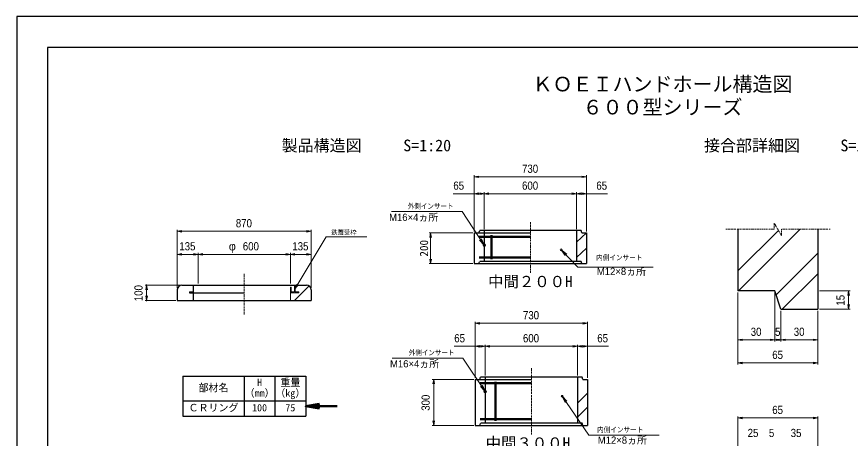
# Model space of a CAD drawing. Units: millimetres, scale not verified. Extents: x -210 to 210, y -148 to 148.
# Drawn here: x -210 to 61.1, y 11.3 to 148.5 of the extents above; entities that cross this region are included whole.
import ezdxf
from ezdxf.enums import TextEntityAlignment as Align

# ---------------------------------------------------------------- set-up
doc = ezdxf.new("R2010")
doc.units = ezdxf.units.MM
doc.linetypes.add('USER1', pattern=[12.95, 6.35, -3.175, 0.25, -3.175])
doc.linetypes.add('USER2', pattern=[4.7625, 3.175, -1.5875])
doc.layers.add('0-0', color=7, linetype='Continuous')
for name, color, linetype, lineweight in [('0-1_0', 9, 'Continuous', 25), ('0-2_dims', 2, 'Continuous', 13), ('0-3_pen1実線', 4, 'Continuous', 13), ('0-4_pen2実線', 3, 'Continuous', 13), ('0-5_pen3実線', 7, 'Continuous', 25), ('0-6_pen4実線', 6, 'Continuous', 25), ('0-7_pen1一点', 4, 'USER1', 13), ('0-8_pen2破線', 3, 'USER2', 25), ('0-A_鉄筋 1', 7, 'Continuous', 50), ('0-B_鉄筋 2', 7, 'USER2', 50)]:
    doc.layers.add(name, color=color, linetype=linetype, lineweight=lineweight)
doc.styles.add('ＭＳ ゴシック', font='')
doc.styles.add('ＭＳ Ｐゴシック', font='')
doc.styles.get('ＭＳ ゴシック').set_extended_font_data('MS Gothic')
doc.styles.get('ＭＳ Ｐゴシック').set_extended_font_data('MS PGothic')

# ---------------------------------------------------------------- blocks, each defined once
blk = doc.blocks.new('部分図 1')
at = {"layer": '0-1_0'}
blk.add_lwpolyline([(0, 0), (8400, 0), (8400, 5940), (0, 5940)], close=True, dxfattribs=at)
at = {"layer": '0-2_dims'}
for p, q in [((2976, 4543), (2976, 4907.95)), ((3706, 4897.95), (2976, 4897.95)), ((3706, 4543), (3706, 4907.95)), ((2976, 4543), (2976, 4798)), ((3041, 4558), (3041, 4798)), ((3041, 4558), (3041, 4798)), ((3041, 4788), (3641, 4788)), ((3641, 4558), (3641, 4798)), ((3641, 4558), (3641, 4798)), ((3706, 4543), (3706, 4798)), ((1044.75, 4173.38), (1044.75, 4553.33)), ((1914.75, 4543.33), (1044.75, 4543.33)), ((1914.75, 4173.38), (1914.75, 4553.33)), ((1044.75, 4173.38), (1044.75, 4403.33)), ((1179.75, 4393.33), (1044.75, 4393.33)), ((1179.75, 4203.38), (1179.75, 4403.33)), ((1179.75, 4203.38), (1179.75, 4403.33)), ((1179.75, 4393.33), (1779.75, 4393.33)), ((1779.75, 4203.38), (1779.75, 4403.33)), ((1779.75, 4203.38), (1779.75, 4403.33)), ((1779.75, 4393.33), (1914.75, 4393.33)), ((1914.75, 4173.38), (1914.75, 4403.33)), ((1064.75, 4193.38), (834.81, 4193.38)), ((844.81, 4193.38), (844.81, 4197.93)), ((844.81, 4193.38), (844.81, 4093.38)), ((4690, 4146.23), (4690, 3826.95)), ((4690, 4146.23), (4690, 3676.95)), ((4930, 4146.23), (4930, 3826.95)), ((4930, 4146.23), (4930, 3826.95)), ((5220, 4156.23), (5420.05, 4156.23)), ((5410.05, 4156.23), (5410.05, 4036.23)), ((1034.75, 4093.38), (834.81, 4093.38)), ((844.81, 4093.38), (844.81, 4088.83)), ((4970, 4026.23), (4970, 3826.95)), ((4970, 4026.23), (4970, 3826.95)), ((5210, 4026.23), (5210, 3826.95)), ((5210, 4026.23), (5210, 3676.95)), ((5220, 4036.23), (5420.05, 4036.23)), ((2982, 3590), (2982, 3954.95)), ((3712, 3944.95), (2982, 3944.95)), ((3712, 3590), (3712, 3954.95)), ((2982, 3590), (2982, 3804.95)), ((3047, 3605), (3047, 3804.95)), ((3047, 3605), (3047, 3804.95)), ((3647, 3605), (3647, 3804.95)), ((3647, 3605), (3647, 3804.95)), ((3712, 3590), (3712, 3804.95)), ((4930, 3836.95), (4690, 3836.95)), ((4970, 3836.95), (4930, 3836.95)), ((4970, 3836.95), (5210, 3836.95)), ((3047, 3794.95), (3647, 3794.95)), ((5210, 3686.95), (4690, 3686.95)), ((2972, 3580), (2702.06, 3580)), ((2712.06, 3280), (2712.06, 3580)), ((4690, 2988.4), (4690, 3338.69)), ((4690, 3328.69), (5210, 3328.69)), ((5210, 2868.4), (5210, 3338.69)), ((2972, 3280), (2702.06, 3280))]:
    blk.add_line(p, q, dxfattribs=at)
at = {"layer": '0-2_dims', "lineweight": 18}
for p, q in [((2851.07, 4671.38), (2436.76, 4671.38)), ((2042.95, 4508.36), (2277.26, 4508.36)), ((2966, 4533), (2682, 4533)), ((2692, 4533), (2692, 4333)), ((2966, 4333), (2682, 4333)), ((3727.5, 4309), (4138.48, 4309)), ((2857.07, 3718.38), (2442.76, 3718.38)), ((3766.54, 3216.62), (4177.52, 3216.62))]:
    blk.add_line(p, q, dxfattribs=at)
at = {"layer": '0-2_dims', "lineweight": 50}
blk.add_line((1879.75, 3404.91), (2084, 3404.91), dxfattribs=at)
at = {"layer": '0-2_dims'}
for points in [[(3006, 4902.95), (2976, 4897.95), (3006, 4892.95)], [(3676, 4892.95), (3706, 4897.95), (3676, 4902.95)], [(3041, 4788), (2976, 4788), (2839.6, 4788)], [(3006, 4793), (2976, 4788), (3006, 4783)], [(3011, 4783), (3041, 4788), (3011, 4793)], [(3071, 4793), (3041, 4788), (3071, 4783)], [(3611, 4783), (3641, 4788), (3611, 4793)], [(3671, 4793), (3641, 4788), (3671, 4783)], [(3641, 4788), (3706, 4788), (3842.4, 4788)], [(3676, 4783), (3706, 4788), (3676, 4793)], [(3041, 4453), (2896.07, 4671.38), (2851.07, 4671.38)], [(1074.75, 4548.33), (1044.75, 4543.33), (1074.75, 4538.33)], [(1811.75, 4171.38), (2012.95, 4508.36), (2042.95, 4508.36)], [(1884.75, 4538.33), (1914.75, 4543.33), (1884.75, 4548.33)], [(3009.87, 4486.35), (3041, 4453), (3022.37, 4494.64)], [(1074.75, 4398.33), (1044.75, 4393.33), (1074.75, 4388.33)], [(1149.75, 4388.33), (1179.75, 4393.33), (1149.75, 4398.33)], [(1209.75, 4398.33), (1179.75, 4393.33), (1209.75, 4388.33)], [(1749.75, 4388.33), (1779.75, 4393.33), (1749.75, 4398.33)], [(1809.75, 4398.33), (1779.75, 4393.33), (1809.75, 4388.33)], [(1884.75, 4388.33), (1914.75, 4393.33), (1884.75, 4398.33)], [(3577.33, 4395.41), (3541, 4423), (3566.42, 4385.12)], [(3541, 4423), (3648.5, 4309), (3727.5, 4309)], [(849.81, 4163.38), (844.81, 4193.38), (839.81, 4163.38)], [(1822.84, 4199.7), (1811.75, 4171.38), (1831.43, 4194.57)], [(839.81, 4123.38), (844.81, 4093.38), (849.81, 4123.38)], [(5415.05, 4126.23), (5410.05, 4156.23), (5405.05, 4126.23)], [(5405.05, 4066.23), (5410.05, 4036.23), (5415.05, 4066.23)], [(3012, 3949.95), (2982, 3944.95), (3012, 3939.95)], [(3682, 3939.95), (3712, 3944.95), (3682, 3949.95)], [(3012, 3799.95), (2982, 3794.95), (3012, 3789.95)], [(3017, 3789.95), (3047, 3794.95), (3017, 3799.95)], [(3077, 3799.95), (3047, 3794.95), (3077, 3789.95)], [(3617, 3789.95), (3647, 3794.95), (3617, 3799.95)], [(3677, 3799.95), (3647, 3794.95), (3677, 3789.95)], [(3682, 3789.95), (3712, 3794.95), (3682, 3799.95)], [(4720, 3841.95), (4690, 3836.95), (4720, 3831.95)], [(4900, 3831.95), (4930, 3836.95), (4900, 3841.95)], [(4960, 3841.95), (4930, 3836.95), (4960, 3831.95)], [(4940, 3831.95), (4970, 3836.95), (4940, 3841.95)], [(5000, 3841.95), (4970, 3836.95), (5000, 3831.95)], [(5180, 3831.95), (5210, 3836.95), (5180, 3841.95)], [(3047, 3794.95), (2982, 3794.95), (2845.6, 3794.95)], [(3647, 3794.95), (3712, 3794.95), (3848.4, 3794.95)], [(3047, 3500), (2902.07, 3718.38), (2857.07, 3718.38)], [(4720, 3691.95), (4690, 3686.95), (4720, 3681.95)], [(5180, 3681.95), (5210, 3686.95), (5180, 3691.95)], [(2717.06, 3550), (2712.06, 3580), (2707.06, 3550)], [(3015.87, 3533.35), (3047, 3500), (3028.37, 3541.64)], [(3578.7, 3437.2), (3547, 3470), (3566.35, 3428.69)], [(3547, 3470), (3721.54, 3216.62), (3766.54, 3216.62)], [(2707.06, 3310), (2712.06, 3280), (2717.06, 3310)], [(4720, 3333.69), (4690, 3328.69), (4720, 3323.69)], [(5180, 3323.69), (5210, 3328.69), (5180, 3333.69)]]:
    blk.add_lwpolyline(points, dxfattribs=at)
at = {"layer": '0-2_dims', "lineweight": 18}
for points in [[(2697, 4503), (2692, 4533), (2687, 4503)], [(2687, 4363), (2692, 4333), (2697, 4363)]]:
    blk.add_lwpolyline(points, dxfattribs=at)
at = {"layer": '0-2_dims', "lineweight": 50}
blk.add_lwpolyline([(1969.75, 3419.91), (1879.75, 3404.91), (1969.75, 3389.91)], dxfattribs=at)
at = {"layer": '0-3_pen1実線'}
for p, q in [((4690, 4555.3), (4690.94, 4556.23)), ((4695.05, 4156.23), (5095.05, 4556.23)), ((3641, 4473), (3706, 4533)), ((4690, 4285.89), (4953.79, 4549.67)), ((3641, 4373), (3706, 4433)), ((4938.61, 4130.39), (5210, 4401.78)), ((4979.16, 4036.23), (5210, 4267.07)), ((1806.24, 4093.38), (1901.2, 4188.35)), ((1811.75, 4188.7), (1816.44, 4193.38)), ((3647, 3424.59), (3712, 3489.59)), ((3647, 3334.79), (3712, 3399.79))]:
    blk.add_line(p, q, dxfattribs=at)
at = {"layer": '0-4_pen2実線'}
for p, q in [((1779.75, 4180.88), (1785.75, 4180.88)), ((1779.75, 4180.88), (1779.75, 4143.38)), ((1805.75, 4193.38), (1805.75, 4149.38)), ((1811.75, 4193.38), (1811.75, 4149.38)), ((1779.75, 4143.38), (1779.75, 4093.38)), ((1835.75, 4143.38), (1779.75, 4143.38)), ((1805.75, 4149.38), (1785.75, 4149.38)), ((1835.75, 4149.38), (1811.75, 4149.38)), ((1835.75, 4149.38), (1835.75, 4143.38))]:
    blk.add_line(p, q, dxfattribs=at)
at = {"layer": '0-4_pen2実線', "linetype": 'USER2'}
blk.add_line((1785.75, 4180.88), (1785.75, 4149.38), dxfattribs=at)
at = {"layer": '0-4_pen2実線'}
for centre, radius in [((3041, 4453), 8), ((3541, 4423), 6), ((3047, 3500), 8), ((3547, 3470), 6)]:
    blk.add_circle(centre, radius, dxfattribs=at)
at = {"layer": '0-5_pen3実線'}
for p, q in [((4690, 4556.23), (4690, 4156.23)), ((5210, 4556.23), (5210, 4036.23)), ((2976, 4533), (2976, 4333)), ((2976, 4533), (3341, 4533)), ((3006, 4533), (3011, 4548)), ((3671, 4548), (3011, 4548)), ((3641, 4548), (3641, 4348)), ((3676, 4533), (3671, 4548)), ((3676, 4533), (3706, 4533)), ((3706, 4533), (3706, 4333)), ((3671, 4348), (3341, 4348)), ((3676, 4333), (3671, 4348)), ((2976, 4333), (3706, 4333)), ((1074.75, 4193.38), (1884.75, 4193.38)), ((1044.75, 4163.38), (1044.75, 4093.38)), ((1914.75, 4163.38), (1914.75, 4093.38)), ((4930, 4156.23), (4690, 4156.23)), ((4970, 4036.23), (4930, 4156.23)), ((1044.75, 4093.38), (1914.75, 4093.38)), ((4970, 4036.23), (5210, 4036.23)), ((1479.75, 3599.91), (1479.75, 3339.91)), ((1679.75, 3599.91), (1679.75, 3339.91)), ((2982, 3580), (2982, 3280)), ((2982, 3580), (3347, 3580)), ((3012, 3580), (3017, 3595)), ((3677, 3595), (3017, 3595)), ((3647, 3595), (3647, 3295)), ((3682, 3580), (3677, 3595)), ((3682, 3580), (3712, 3580)), ((3712, 3580), (3712, 3280)), ((1079.75, 3439.91), (1879.75, 3439.91)), ((2982, 3280), (3712, 3280)), ((3677, 3295), (3347, 3295)), ((3682, 3280), (3677, 3295))]:
    blk.add_line(p, q, dxfattribs=at)
for centre, start, end in [((1074.75, 4163.38), 90, 180), ((1884.75, 4163.38), 0, 90)]:
    blk.add_arc(centre, 30, start, end, dxfattribs=at)
at = {"layer": '0-6_pen4実線'}
for p, q in [((1079.75, 3599.91), (1879.75, 3599.91)), ((1079.75, 3599.91), (1079.75, 3339.91)), ((1879.75, 3599.91), (1879.75, 3339.91)), ((1079.75, 3339.91), (1879.75, 3339.91))]:
    blk.add_line(p, q, dxfattribs=at)
blk.add_lwpolyline([(200, 200), (8200, 200), (8200, 5740), (200, 5740)], close=True, dxfattribs=at)
at = {"layer": '0-7_pen1一点'}
for p, q in [((3341, 4603), (3341, 4273)), ((4926.91, 4556.23), (4610, 4556.23)), ((4926.91, 4556.23), (4926.91, 4596.23)), ((4973.09, 4516.23), (4926.91, 4596.23)), ((5290, 4556.23), (4973.09, 4556.23)), ((4973.09, 4556.23), (4973.09, 4516.23)), ((1479.75, 4267.45), (1479.75, 3999.83)), ((3347, 3653.72), (3347, 3218.53))]:
    blk.add_line(p, q, dxfattribs=at)
at = {"layer": '0-8_pen2破線'}
for p, q in [((3041, 4548), (3041, 4348)), ((3006, 4333), (3011, 4348)), ((3341, 4348), (3011, 4348)), ((1147.75, 4193.38), (1147.75, 4093.38)), ((1123.75, 4149.38), (1147.75, 4149.38)), ((1123.75, 4149.38), (1123.75, 4143.38)), ((1123.75, 4143.38), (1479.75, 4143.38)), ((3047, 3595), (3047, 3295)), ((3012, 3280), (3017, 3295)), ((3347, 3295), (3017, 3295))]:
    blk.add_line(p, q, dxfattribs=at)
at = {"layer": '0-A_鉄筋 1'}
for p, q in [((3088.5, 4518), (3088.5, 4363)), ((3088.5, 4508), (3341, 4508)), ((3088.5, 4373), (3341, 4373)), ((3114.5, 3565), (3114.5, 3310)), ((3114.5, 3555), (3347, 3555)), ((3114.5, 3320), (3347, 3320))]:
    blk.add_line(p, q, dxfattribs=at)
at = {"layer": '0-B_鉄筋 2'}
for p, q in [((3088.5, 4508), (3008.5, 4508)), ((3088.5, 4373), (3008.5, 4373)), ((3114.5, 3555), (3014.5, 3555)), ((3114.5, 3320), (3014.5, 3320))]:
    blk.add_line(p, q, dxfattribs=at)
at = {"layer": '0-2_dims', "color": 7, "style": 'ＭＳ Ｐゴシック', "width": 0.9}
for s, height, p in [('730', 53.32, (3286.45, 4907.95)), ('65', 53.32, (2839.6, 4798)), ('600', 53.32, (3286.45, 4798)), ('65', 53.32, (3769.67, 4798)), ('外側インサート', 33.79, (2543.22, 4679.9)), ('870', 53.32, (1425.21, 4553.33)), ('135', 53.32, (1057.71, 4403.33)), ('600', 53.32, (1470.66, 4403.33)), ('135', 53.32, (1792.71, 4403.33)), ('内側インサート', 34.13, (3768.39, 4345)), ('730', 53.32, (3292.45, 3954.95)), ('30', 53.32, (4773.64, 3846.95)), ('5', 53.32, (4931.82, 3846.95)), ('30', 53.32, (5053.64, 3846.95)), ('65', 53.32, (2845.6, 3804.95)), ('600', 53.32, (3292.45, 3804.95)), ('65', 53.32, (3775.67, 3804.95)), ('外側インサート', 33.79, (2549.22, 3726.9)), ('65', 53.32, (4913.64, 3696.95)), ('65', 53.32, (4913.64, 3338.69)), ('内側インサート', 34.13, (3774.39, 3225.07)), ('25', 53.32, (4753.64, 3188.69)), ('5', 53.32, (4891.82, 3188.69)), ('35', 53.32, (5033.64, 3188.69))]:
    blk.add_text(s, height=height, dxfattribs=at).set_placement(p, align=Align.BOTTOM_LEFT)
at = {"layer": '0-2_dims', "color": 7}
for s, height, style, p in [('M16×4ヵ所', 47.21, 'ＭＳ Ｐゴシック', (2421.88, 4596.55)), ('鉄蓋受枠', 29.4, 'ＭＳ Ｐゴシック', (2045.81, 4512.72)), ('φ', 53.32, 'ＭＳ Ｐゴシック', (1379.75, 4403.33)), ('M12×8ヵ所', 47.21, 'ＭＳ Ｐゴシック', (3773.02, 4244.61)), ('中間２００H', 73.31, 'ＭＳ ゴシック', (3066, 4158)), ('M16×4ヵ所', 47.21, 'ＭＳ Ｐゴシック', (2427.88, 3643.55)), ('中間３００H', 73.31, 'ＭＳ ゴシック', (3050, 3107)), ('M12×8ヵ所', 47.21, 'ＭＳ Ｐゴシック', (3779.02, 3146.81))]:
    blk.add_text(s, height=height, dxfattribs=dict(at, style=style)).set_placement(p, align=Align.BOTTOM_LEFT)
at = {"layer": '0-2_dims', "color": 7, "style": 'ＭＳ ゴシック'}
blk.add_text('200', height=53.52, rotation=90, dxfattribs=at).set_placement((2691.5, 4378.25), align=Align.BOTTOM_LEFT)
at = {"layer": '0-2_dims', "color": 7, "style": 'ＭＳ Ｐゴシック', "width": 0.9}
for s, p in [('100', (834.81, 4088.83)), ('15', (5400.05, 4059.87)), ('300', (2702.06, 3375.45))]:
    blk.add_text(s, height=53.32, rotation=90, dxfattribs=at).set_placement(p, align=Align.BOTTOM_LEFT)
at = {"layer": '0-5_pen3実線', "style": 'ＭＳ ゴシック'}
for s, height, p in [('\u3000製品構造図\u3000', 76.24, (1619, 5041.01)), ('\u3000接合部詳細図\u3000', 76.24, (4366, 5041.01)), ('S=1:20', 76.24, (2514.1, 5041.01)), ('S=1:2.5', 76.23, (5356.84, 5041.02)), ('H', 47.65, (1563.51, 3522.41)), ('重量', 47.64, (1714.77, 3522.42)), ('部材名', 47.65, (1182.27, 3487.41)), ('（mm）', 47.66, (1482.24, 3452.41)), ('（kg）', 47.66, (1682.24, 3452.41)), ('ＣＲリング', 47.64, (1117.29, 3357.42)), ('100', 47.65, (1531.01, 3357.41)), ('75', 47.63, (1747.27, 3357.43))]:
    blk.add_text(s, height=height, dxfattribs=at).set_placement(p, align=Align.BOTTOM_LEFT)
at = {"layer": '0-6_pen4実線', "style": 'ＭＳ ゴシック'}
for s, p in [('\u3000ＫＯＥＩハンドホール構造図\u3000', (3225.03, 5425)), ('６００型シリーズ', (3680.04, 5275))]:
    blk.add_text(s, height=95.3, dxfattribs=at).set_placement(p, align=Align.BOTTOM_LEFT)

msp = doc.modelspace()

# ---------------------------------------------------------------- block references
at = {"layer": '0-0', "xscale": 0.05, "yscale": 0.05}
msp.add_blockref('部分図 1', (-210, -148.5), dxfattribs=at)

doc.saveas('drawing.dxf')
